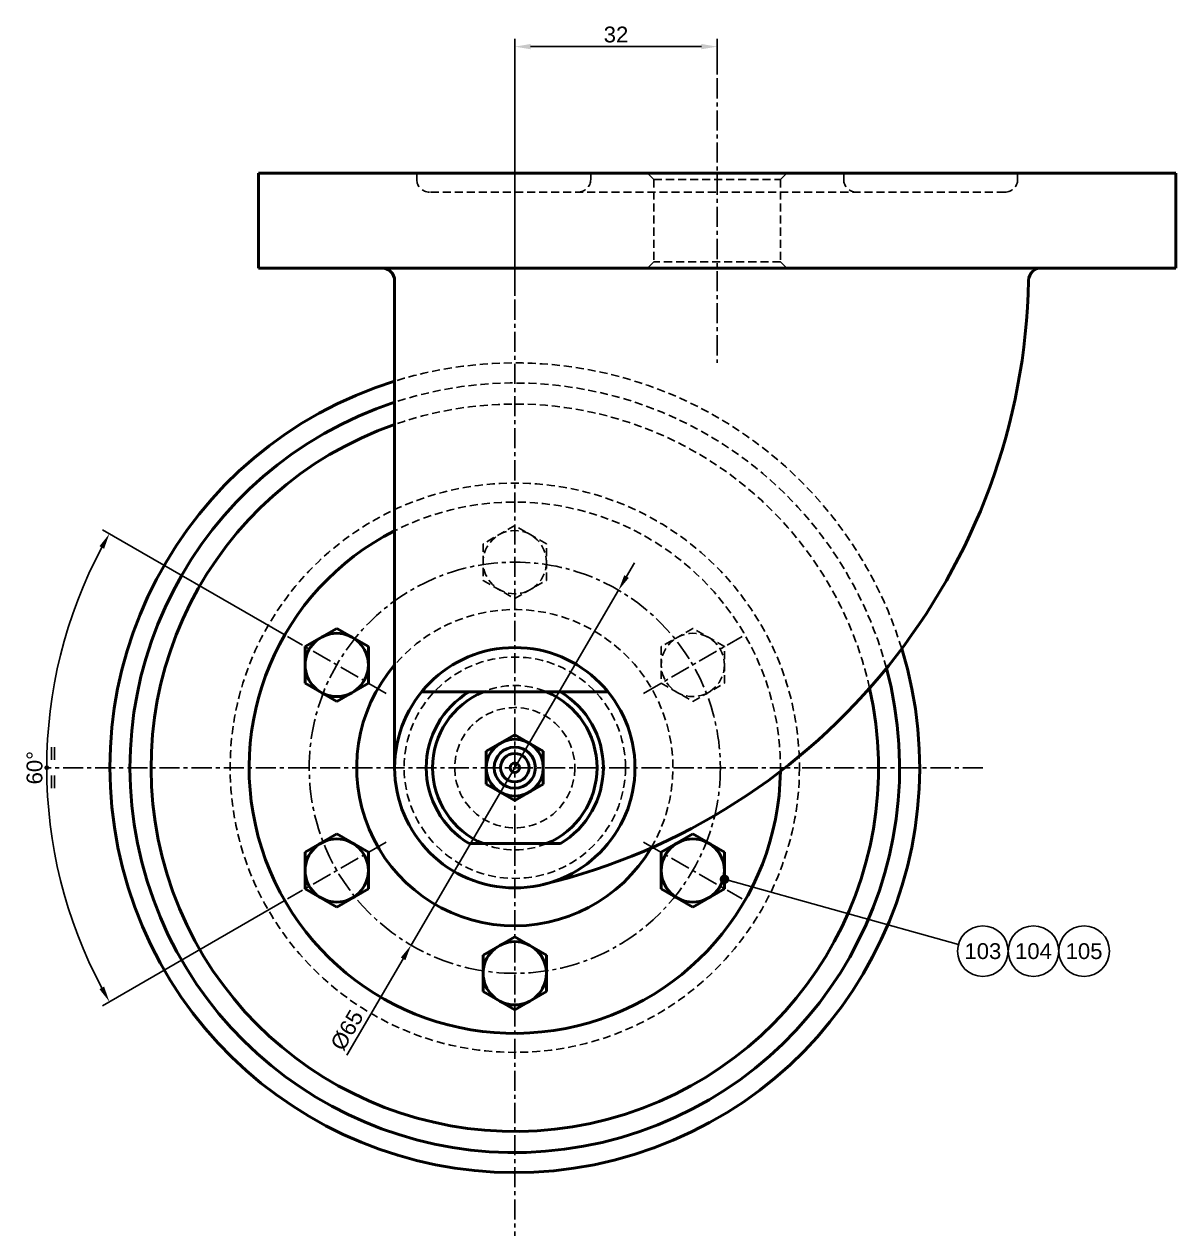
# Model space of a CAD drawing. Header units: millimetres. Extents: x -38 to 462, y 85 to 328.
# Drawn here: x 280.4 to 462.5, y 126 to 317.5 of the extents above; entities that cross this region are included whole.
import ezdxf
from ezdxf.enums import TextEntityAlignment as Align

# ---------------------------------------------------------------- set-up
doc = ezdxf.new("R2010")
doc.units = ezdxf.units.MM
doc.header["$LTSCALE"] = 0.1
doc.header["$PDSIZE"] = -5
doc.linetypes.add('CENTER', pattern=[50.8, 31.75, -6.35, 6.35, -6.35])
doc.linetypes.add('DASHED', pattern=[19.05, 12.7, -6.35])
for name, color, linetype, lineweight in [('ASSE', 4, 'CENTER', 25), ('CONTORNO1', 7, 'Continuous', 50), ('CONTORNO3', 5, 'Continuous', 50), ('NASCOSTA', 6, 'DASHED', 25), ('QUOTA', 3, 'Continuous', 25)]:
    doc.layers.add(name, color=color, linetype=linetype, lineweight=lineweight)
doc.styles.get("Standard").update_dxf_attribs({"font": 'arial.ttf'})
doc.dimstyles.new('ISO_1-1', dxfattribs={"dimtxt": 2.5, "dimasz": 2.5, "dimexe": 1.25, "dimexo": 0.625, "dimtad": 1, "dimtxsty": 'Standard', "dimcen": 2.5, "dimclrt": 2, "dimadec": 0, "dimazin": 0, "dimtfac": 1, "dimtmove": 0, "dimatfit": 3, "dimfxl": 1, "dimarcsym": 0})

# ---------------------------------------------------------------- blocks, each defined once
blk = doc.blocks.new('*D26')
at = {"layer": 'Defpoints', "color": 0}
for p in [(374.4, 228.06), (341.6, 171.94)]:
    blk.add_point(p, dxfattribs=at)
at = {"layer": 'QUOTA', "color": 0, "lineweight": -2}
for p, q in [((375.66, 230.22), (376.92, 232.37)), ((374.4, 228.06), (341.6, 171.94)), ((340.34, 169.78), (331.43, 154.54))]:
    blk.add_line(p, q, dxfattribs=at)
at = {"layer": 'QUOTA', "color": 0}
for points in [[(375.3, 230.43), (376.02, 230.01), (374.4, 228.06)], [(340.7, 169.57), (339.98, 169.99), (341.6, 171.94)]]:
    blk.add_solid(points, dxfattribs=at)
at = {"layer": 'QUOTA', "color": 2, "insert": (331.49, 158.5), "char_height": 2.5, "attachment_point": 5, "rotation": 59.6924}
blk.add_mtext('%%c65', dxfattribs=at)
blk = doc.blocks.new('*D27')
at = {"layer": 'Defpoints', "color": 0}
for p in [(322.06, 220.75), (285.12, 212.85), (337.65, 211.75), (337.65, 188.25), (322.06, 179.25)]:
    blk.add_point(p, dxfattribs=at)
at = {"layer": 'QUOTA', "color": 0, "lineweight": -2}
for p, q in [((321.52, 221.06), (292.83, 237.63)), ((321.52, 178.94), (292.83, 162.37))]:
    blk.add_line(p, q, dxfattribs=at)
blk.add_arc((358, 200), 74, 151.9358, 208.0642, dxfattribs=at)
at = {"layer": 'QUOTA', "color": 0}
for points in [[(293.07, 234.61), (292.34, 235.02), (293.91, 237)], [(292.34, 164.98), (293.07, 165.39), (293.91, 163)]]:
    blk.add_solid(points, dxfattribs=at)
at = {"layer": 'QUOTA', "color": 2, "insert": (282.08, 200), "char_height": 2.5, "attachment_point": 5, "rotation": 90}
blk.add_mtext('60%%d', dxfattribs=at)
blk = doc.blocks.new('Simbolo_Simmetria')
at = {"layer": 'QUOTA'}
for p, q in [((-1.25, -0.75), (-3.25, -0.75)), ((-1.25, -1.25), (-3.25, -1.25)), ((1.25, -0.75), (3.25, -0.75)), ((1.25, -1.25), (3.25, -1.25))]:
    blk.add_line(p, q, dxfattribs=at)
at = {"layer": 'QUOTA', "const_width": 0.375}
blk.add_lwpolyline([(-0.1875, 0, 1), (0.1875, 0, 1)], format="xyb", close=True, dxfattribs=at)
blk = doc.blocks.new('*D28')
at = {"layer": 'Defpoints', "color": 0}
for p in [(390, 314), (390, 309), (358, 274)]:
    blk.add_point(p, dxfattribs=at)
at = {"layer": 'QUOTA', "color": 0, "lineweight": -2}
for p, q in [((358, 274.62), (358, 315.25)), ((390, 309.62), (390, 315.25)), ((360.5, 314), (387.5, 314))]:
    blk.add_line(p, q, dxfattribs=at)
at = {"layer": 'QUOTA', "color": 0}
for points in [[(360.5, 314.42), (360.5, 313.58), (358, 314)], [(387.5, 313.58), (387.5, 314.42), (390, 314)]]:
    blk.add_solid(points, dxfattribs=at)
at = {"layer": 'QUOTA', "color": 2, "insert": (374, 315.9), "char_height": 2.5, "attachment_point": 5}
blk.add_mtext('32', dxfattribs=at)
blk = doc.blocks.new('Bollino')
at = {"layer": 'QUOTA'}
blk.add_circle((0, 0), 4, dxfattribs=at)
at = {"layer": 'QUOTA', "color": 2, "flags": 8}
blk.add_attdef('Item', text='', height=2.5, dxfattribs=at).set_placement((0, 0), align=Align.MIDDLE_CENTER)

msp = doc.modelspace()

# ---------------------------------------------------------------- linework, layer by layer
at = {"layer": 'ASSE'}
for p, q in [((390, 309), (390, 264)), ((358, 274), (358, 126)), ((337.648, 211.75), (322.06, 220.75)), ((378.352, 211.75), (393.94, 220.75)), ((432, 200), (284, 200)), ((337.648, 188.25), (322.06, 179.25)), ((378.352, 188.25), (393.94, 179.25))]:
    msp.add_line(p, q, dxfattribs=at)
msp.add_circle((358, 200), 32.5, dxfattribs=at)
at = {"layer": 'CONTORNO1'}
for p, q in [((462.5, 294), (317.5, 294)), ((317.5, 294), (317.5, 279)), ((462.5, 294), (462.5, 279)), ((462.5, 279), (317.5, 279)), ((339, 200), (339, 277)), ((372.731, 212), (343.269, 212)), ((365.211, 188), (350.789, 188))]:
    msp.add_line(p, q, dxfattribs=at)
msp.add_circle((358, 200), 19, dxfattribs=at)
for centre, radius, start, end in [((337, 277), 2, 0, 90), ((441.233, 277), 2, 90, 178.87926), ((339, 279), 100.253, 283.52316, 358.87926), ((358, 200), 64, 107.27, 17.092), ((358, 200), 60.826, 108.20186, 14.97948), ((358, 200), 57.5, 109.29517, 12.65025), ((358, 200), 42, 116.89655, 359.23375), ((358, 200), 25, 139.4642, 329.49455), ((358, 200), 14, 121.00272, 238.99728), ((358, 200), 13, 112.61986, 247.38014), ((358, 200), 13, 292.61986, 67.38014), ((358, 200), 14, 301.00272, 58.99728)]:
    msp.add_arc(centre, radius, start, end, dxfattribs=at)
at = {"layer": 'CONTORNO3'}
for p, q in [((329.854, 222.024), (324.854, 219.137)), ((334.854, 219.137), (329.854, 222.024)), ((324.854, 219.137), (324.854, 213.363)), ((334.854, 213.363), (334.854, 219.137)), ((324.854, 213.363), (329.854, 210.476)), ((329.854, 210.476), (334.854, 213.363)), ((358, 205.196), (353.5, 202.598)), ((362.5, 202.598), (358, 205.196)), ((353.5, 202.598), (353.5, 197.402)), ((362.5, 202.598), (362.5, 197.402)), ((353.5, 197.402), (358, 194.804)), ((358, 194.804), (362.5, 197.402)), ((329.854, 189.524), (324.854, 186.637)), ((334.854, 186.637), (329.854, 189.524)), ((386.146, 189.524), (381.146, 186.637)), ((391.146, 186.637), (386.146, 189.524)), ((324.854, 186.637), (324.854, 180.863)), ((334.854, 180.863), (334.854, 186.637)), ((381.146, 186.637), (381.146, 180.863)), ((391.146, 180.863), (391.146, 186.637)), ((324.854, 180.863), (329.854, 177.976)), ((329.854, 177.976), (334.854, 180.863)), ((381.146, 180.863), (386.146, 177.976)), ((386.146, 177.976), (391.146, 180.863)), ((358, 173.274), (353, 170.387)), ((363, 170.387), (358, 173.274)), ((353, 170.387), (353, 164.613)), ((363, 164.613), (363, 170.387)), ((353, 164.613), (358, 161.726)), ((358, 161.726), (363, 164.613))]:
    msp.add_line(p, q, dxfattribs=at)
for centre, radius in [((329.854, 216.25), 5), ((358, 200), 4.5), ((358, 200), 3.25), ((358, 200), 2.25), ((358, 200), 0.75), ((329.854, 183.75), 5), ((386.146, 183.75), 5), ((358, 167.5), 5)]:
    msp.add_circle(centre, radius, dxfattribs=at)
at = {"layer": 'NASCOSTA'}
for p, q in [((342.5, 294), (342.5, 293)), ((370, 294), (370, 293)), ((380, 293), (379, 294)), ((400, 293), (401, 294)), ((410, 294), (410, 293)), ((437.5, 294), (437.5, 293)), ((380, 293), (380, 280)), ((380, 293), (400, 293)), ((400, 293), (400, 280)), ((435.5, 291), (344.5, 291)), ((380, 280), (379, 279)), ((400, 280), (380, 280)), ((400, 280), (401, 279)), ((358, 238.274), (353, 235.387)), ((363, 235.387), (358, 238.274)), ((353, 235.387), (353, 229.613)), ((363, 229.613), (363, 235.387)), ((353, 229.613), (358, 226.726)), ((358, 226.726), (363, 229.613)), ((386.146, 222.024), (381.146, 219.137)), ((391.146, 219.137), (386.146, 222.024)), ((381.146, 219.137), (381.146, 213.363)), ((391.146, 213.363), (391.146, 219.137)), ((381.146, 213.363), (386.146, 210.476)), ((386.146, 210.476), (391.146, 213.363))]:
    msp.add_line(p, q, dxfattribs=at)
for centre, radius in [((358, 200), 45), ((358, 232.5), 5), ((386.146, 216.25), 5), ((358, 200), 17.5), ((358, 200), 13), ((358, 200), 9.5)]:
    msp.add_circle(centre, radius, dxfattribs=at)
for centre, radius, start, end in [((344.5, 293), 2, 180, 270), ((368, 293), 2, 270, 0), ((412, 293), 2, 180, 270), ((435.5, 293), 2, 270, 0), ((358, 200), 64, 17.092, 107.27), ((358, 200), 60.826, 14.97948, 108.20186), ((358, 200), 57.5, 12.65025, 109.29517), ((358, 200), 42, 359.23375, 116.89655), ((358, 200), 25, 329.49455, 139.4642)]:
    msp.add_arc(centre, radius, start, end, dxfattribs=at)

# ---------------------------------------------------------------- block references
at = {"layer": 'QUOTA', "rotation": 90}
msp.add_blockref('Simbolo_Simmetria', (284, 200), dxfattribs=at)
at = {"layer": 'QUOTA'}
for p, values in [((432, 171), {'Item': '103'}), ((440, 171), {'Item': '104'}), ((448, 171), {'Item': '105'})]:
    msp.add_blockref('Bollino', p, dxfattribs=at).add_auto_attribs(values)

# ---------------------------------------------------------------- dimensions: what is measured, and where the dimension line sits
dim = msp.add_linear_dim(base=(390, 314), p1=(358, 274), p2=(390, 309), dimstyle='ISO_1-1', dxfattribs=at)
dim.commit()
dim.dimension.update_dxf_attribs({"geometry": '*D28', "text_midpoint": (374, 315.901)})
dim = msp.add_angular_dim_2l(base=(285.124, 212.85), line1=((337.648, 211.75), (322.06, 220.75)), line2=((337.648, 188.25), (322.06, 179.25)), dimstyle='ISO_1-1', dxfattribs=at)
dim.commit()
dim.dimension.update_dxf_attribs({"geometry": '*D27', "text_midpoint": (282.082, 200)})
dim = msp.add_diameter_dim_2p(p1=(374.401, 228.058), p2=(341.599, 171.942), dimstyle='ISO_1-1', dxfattribs=at)
dim.commit()
dim.dimension.update_dxf_attribs({"geometry": '*D26', "text_midpoint": (333.167, 157.517), "dimtype": 163})

# ---------------------------------------------------------------- leaders
msp.add_leader([(391.146, 182.36), (428.146, 172.072)], dimstyle='ISO_1-1', override={"dimasz": 1.5, "dimldrblk": 'DOT'}, dxfattribs=at)

doc.saveas('drawing.dxf')
